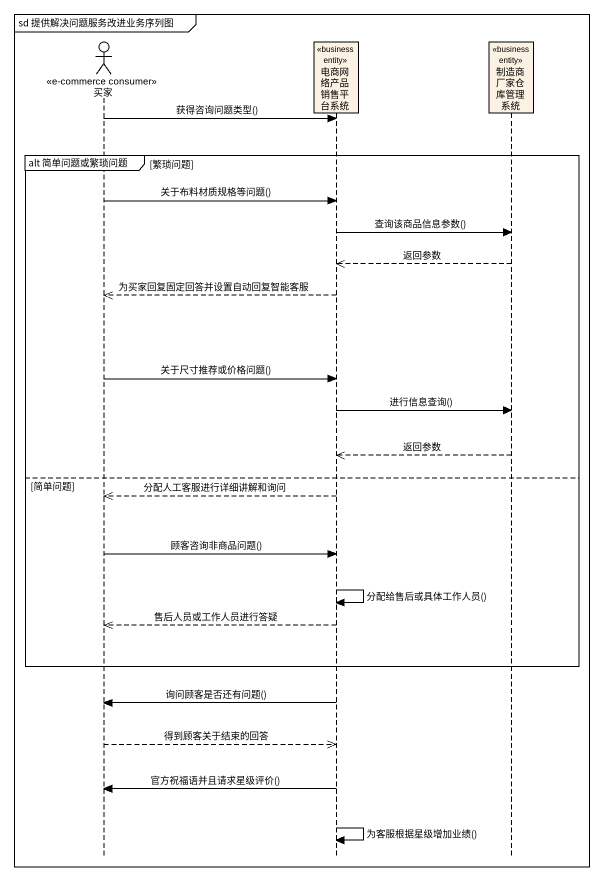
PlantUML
@startuml
mainframe sd 提供解决问题服务改进业务序列图
hide footbox
actor 买家 <<e-commerce consumer>>
participant 电商网络产品销售平台系统 <<business entity>>
participant 制造商厂家仓库管理系统 <<business entity>>

买家 -> 电商网络产品销售平台系统 : 获得咨询问题类型()
group alt 简单问题或繁琐问题 [繁琐问题]
  买家 -> 电商网络产品销售平台系统 : 关于布料材质规格等问题()
  电商网络产品销售平台系统 -> 制造商厂家仓库管理系统 : 查询该商品信息参数()
  制造商厂家仓库管理系统 -->> 电商网络产品销售平台系统 : 返回参数
  电商网络产品销售平台系统 -->> 买家 : 为买家回复固定回答并设置自动回复智能客服
  买家 -> 电商网络产品销售平台系统 : 关于尺寸推荐或价格问题()
  电商网络产品销售平台系统 -> 制造商厂家仓库管理系统 : 进行信息查询()
  制造商厂家仓库管理系统 -->> 电商网络产品销售平台系统 : 返回参数
else 简单问题
  电商网络产品销售平台系统 -->> 买家 : 分配人工客服进行详细讲解和询问
  买家 -> 电商网络产品销售平台系统 : 顾客咨询非商品问题()
  电商网络产品销售平台系统 -> 电商网络产品销售平台系统 : 分配给售后或具体工作人员()
  电商网络产品销售平台系统 -->> 买家 : 售后人员或工作人员进行答疑
end
电商网络产品销售平台系统 -> 买家 : 询问顾客是否还有问题()
买家 -->> 电商网络产品销售平台系统 : 得到顾客关于结束的回答
电商网络产品销售平台系统 -> 买家 : 官方祝福语并且请求星级评价()
电商网络产品销售平台系统 -> 电商网络产品销售平台系统 : 为客服根据星级增加业绩()
@enduml
